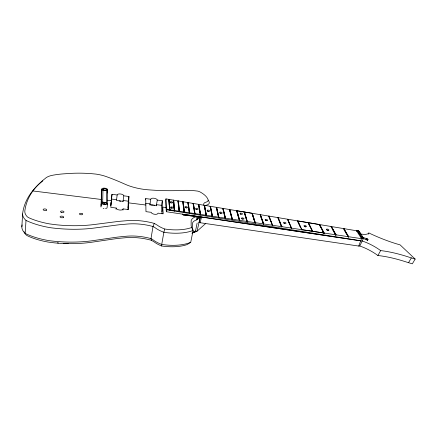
<?xml version="1.0" encoding="UTF-8"?>
<svg xmlns="http://www.w3.org/2000/svg" width="437" height="437" viewBox="0 0 437 437"><rect width="100%" height="100%" fill="white"/><g stroke="black" fill="none" stroke-linecap="round" stroke-linejoin="round"><path stroke-width="0.66" d="M107.065 207.641L107.578 203.604L107.682 189.724A2.955 1.229 7.5 0 0 104.765 188.167A2.955 1.229 7.5 0 0 101.816 189.074L101.318 193.788M106.36 203.473L106.513 189.592M102.673 203.085L102.985 189.199M100.952 207.007L101.45 202.954L101.816 189.074M128.937 196.486L128.467 209.552L123.108 208.891A3.485 1.54 7.9 0 1 119.552 210.011A3.485 1.54 7.9 0 1 116.193 208.034L110.785 207.367L111.987 194.323L117.165 194.984A3.343 1.415 8.1 0 1 120.574 193.995A3.343 1.415 8.1 0 1 123.802 195.831L128.937 196.486L128.265 201.162L127.948 209.651M21.85 226.819L22.615 213.95M182.316 213.993A26.313 11.417 11.8 0 0 183.223 214.938L200.359 216.927L196.868 219.822A14.978 6.784 11.9 0 0 192.351 223.957L192.427 228.272L193.105 230.441L190.723 242.311A36.664 16.977 9.8 0 1 161.717 244.447A23.762 11.247 10.2 0 1 152.595 239.476L150.989 238.618A37.129 18.764 8.3 0 0 125.506 236.302L123.152 236.543A88.099 47.873 8.9 0 0 115.04 237.438L94.086 240.481A78.026 34.162 5.2 0 1 49.927 240.771A50.474 22.937 4.9 0 1 25.193 233.429L26.007 220.423A28.383 12.788 4.6 0 1 22.664 213.365A192.509 90.23 12.3 0 1 29.405 195.306L31.267 192.608A192.509 90.23 12.3 0 1 42.826 180.896M361.432 234.893L360.667 233.369C356.707 233.942 358.111 229.157 360.667 233.369M363.273 238.094L362.541 236.554L360.815 236.28L361.475 237.821L363.273 238.094L363.442 238.465L359.76 246.004L358.717 246.053L198.851 222.542M117.165 194.984L116.477 200.474L123.103 201.31L123.147 200.512L128.265 201.162M111.074 202.265L110.774 205.51L111.397 200.73L107.338 200.222M111.195 200.971L111.987 194.323M367.949 239.766L367.124 240.06C370.396 239.279 362.109 237.22 362.672 237.428M100.98 206.138L101.471 202.096L102.69 202.227M104.279 204.489L104.53 202.468M107.267 192.979L107.682 189.724M367.801 240.006L367.894 239.509L366.337 238.853L366.73 238.689M116.029 209.247L116.193 208.034M122.983 201.675L123.802 195.831M122.939 210.099L123.108 208.891M128.025 207.63L128.707 202.883L145.838 205.019M145.516 199.922L145.723 198.595L150.787 199.245A3.277 1.398 9.5 0 1 153.961 198.245A3.277 1.398 9.5 0 1 157.271 200.075L162.291 200.714L163.225 213.797L157.992 213.152A3.414 1.519 9.4 0 1 154.687 214.283A3.414 1.519 9.4 0 1 151.235 212.316L145.963 211.666L145.723 198.595M149.853 205.019L150.787 199.245M156.309 205.832L157.271 200.075M162.083 213.819L161.504 205.319L162.291 200.714M161.941 211.792L162.75 207.122L166.049 207.531M357.963 231.725L356.914 230.534L358.711 230.889L359.673 231.998M361.497 234.658L359.711 234.62L361.623 234.877L362.393 236.63M197.125 223.067L195.497 231.124L192.903 232.894A16.551 7.833 11.8 0 0 191.919 233.238M199.174 222.733L200.359 216.927M268.968 217.052L272.628 225.661L268.831 216.086L260.479 214.693L263.795 224.334L260.179 214.643L252.258 213.316L255.394 223.072L255.088 223.028L251.958 213.267L244.436 212.005L247.397 221.87L247.091 221.821L244.136 211.956L236.985 210.765L239.771 220.723L239.46 220.674L236.685 210.71L229.889 209.574L232.495 219.631L232.184 219.582L229.583 209.525L223.11 208.444L225.547 218.587L225.235 218.538L222.804 208.389L216.643 207.362L218.91 217.588L218.593 217.539L216.331 207.307L210.459 206.324L212.562 216.632L212.245 216.583L210.148 206.275L204.538 205.335L206.483 215.72L206.16 215.67L204.226 205.286L198.868 204.39L200.654 214.84L200.332 214.796L198.556 204.336L193.427 203.478L195.055 213.999L194.733 213.955L193.116 203.423L188.2 202.604L189.674 213.19L189.352 213.141L187.888 202.55L183.169 201.763L184.49 212.415L184.163 212.366L182.852 201.708L178.318 200.954L179.498 211.661L179.17 211.612L178.001 200.9L173.642 200.168L174.674 210.94L174.347 210.885L173.325 200.119L169.119 199.414L170.009 210.235L169.682 210.186L168.802 199.359L165.978 198.89L165.486 201.2L166.339 211.737L362.448 241.071A24.854 8.456 28.1 0 1 380.654 250.592A116.329 40.417 31.5 0 1 409.103 257.191L415.15 259.07L412.326 263.839L406.29 261.982A115.805 41.187 31.7 0 0 377.885 255.514A24.751 8.625 28.2 0 0 359.76 246.004M169.201 204.958L168.802 199.359M166.339 211.737L166.852 209.372L165.978 198.89M169.529 205.008L169.119 199.414M173.587 203.735L173.325 200.119M174.674 210.94L173.642 200.168M358.553 230.96L358.4 230.561L356.701 230.288L356.313 231.315M178.389 205.144L178.001 200.9M179.498 211.661L178.318 200.954M182.852 201.708L182.77 202.074L183.169 201.763M189.352 213.141L187.888 202.55M189.674 213.19L188.2 202.604M194.623 213.316L193.116 203.423M194.842 212.732L193.427 203.478M198.556 204.336L198.469 204.702L198.868 204.39M204.948 209.656L204.226 205.286M200.141 222.728L201.539 217.014M206.483 215.72L204.538 205.335M212.245 216.583L210.148 206.275M212.562 216.632L210.459 206.324M218.593 217.539L216.331 207.307M218.91 217.588L216.643 207.362M225.235 218.538L222.804 208.389M225.547 218.587L223.11 208.444M229.583 209.525L232.495 219.631M229.791 209.935L229.889 209.574M26.007 220.423A50.982 22.331 5.3 0 0 51.009 227.786A78.791 33.239 5.6 0 0 95.599 227.868L116.734 225.071A89.099 46.726 9.1 0 1 124.916 224.263L127.287 224.05A37.516 18.288 8.5 0 1 153.01 226.519L154.638 227.366A23.991 10.947 10.3 0 0 163.864 232.287A37.019 16.513 9.9 0 0 193.105 230.441L191.668 227.486L190.488 227.906A35.321 15.634 10 0 1 167.032 229.327L164.744 229.01L163.864 232.287L161.717 244.447L161.734 245.998L163.995 246.304A34.851 16.251 9.7 0 0 187.194 244.556L190.723 242.311M239.771 220.723L236.985 210.765L244.136 211.956L247.091 221.821M191.668 227.486L191.133 225.661L191.16 220.641A16.775 7.538 11.9 0 1 196.153 216.725L196.672 216.599L196.868 219.822L197.715 216.73M247.397 221.87L244.441 212.011L251.958 213.267L254.875 222.4M255.394 223.072L252.258 213.316M260.179 214.643L263.795 224.334M260.376 215.042L260.479 214.693M268.831 216.086L268.728 216.441L269.132 216.135L277.932 217.604L281.614 227.011L282.023 226.699L278.232 217.659L287.524 219.21L291.687 228.529L291.501 228.125L282.023 226.699M272.327 225.618L272.437 225.257L263.904 223.973M272.628 225.661L269.126 216.129M281.357 226.41L277.937 217.61M278.232 217.659L277.828 217.959M359.902 234.598L360.815 236.28M289.797 224.913L287.53 219.216M308.418 223.597L312.755 231.697L308.243 222.673L297.919 220.953L301.962 230.075L297.624 220.903L287.819 219.265L287.42 219.565M291.687 228.529L287.819 219.265M297.624 220.903L297.515 221.248L297.919 220.953L308.243 222.673L308.418 223.072L308.533 222.728L319.403 224.542L323.801 233.358L324.21 233.052L319.693 224.591L331.137 226.503L335.703 235.15L336.113 234.844L331.421 226.552L343.575 228.584L348.584 237.083L348.71 236.739L343.859 228.633L348.584 237.083M312.466 231.654L312.586 231.299L302.076 229.72L312.586 231.304M312.755 231.697L308.533 222.728L319.403 224.542L320.791 227.71M324.09 233.402L319.687 224.585M356.98 230.807L358.132 230.944M331.688 228.032L331.137 226.503M335.987 235.188L331.421 226.552M343.575 228.584L343.733 228.972M358.717 246.053L361.71 238.192L361.508 237.826M366.004 239.722L366.446 238.58M164.744 229.01L164.246 228.824A22.243 10.067 10.3 0 1 157.096 225.039L154.288 223.405L153.01 226.519L150.989 238.618L151.453 240.312L154.217 241.972A21.943 10.461 10.1 0 0 161.248 245.812L161.734 245.998M368.238 234.161L368.888 232.976A68.177 19.605 26.9 0 0 400.084 244.862L415.15 259.07M377.885 255.514L380.654 250.592M408.502 262.73L411.321 257.95M196.868 219.822L198.764 216.861M205.439 223.717L197.103 231.157L193.646 232.697L194.645 231.812M367.397 240.082L367.703 239.869M367.124 240.06L367.49 239.847M366.643 238.919L367.025 238.826M366.949 239.023L367.309 238.99M367.244 239.154L367.555 239.165M102.695 202.129L106.371 202.517M102.968 189.991L101.794 189.86L101.291 193.979A69.844 2.469 -84.3 0 1 101.029 204.904M102.963 190.084L106.502 190.477M32.912 190.958L101.925 199.551M183.223 214.938L200.222 217.042L197.103 231.157L195.497 231.124A14.836 6.976 11.8 0 0 192.854 232.036M111.375 199.026L116.537 199.682M145.625 203.314L150.038 203.871L150.06 204.663L156.539 205.483L156.501 204.685L161.504 205.319M183.327 214.294L360.716 240.803L166.748 209.842M166.852 209.372L169.764 209.809M170.097 209.858L174.429 210.508M174.756 210.558L179.257 211.235M179.58 211.284L184.25 211.989M184.578 212.038L189.44 212.77M189.762 212.819L194.82 213.578M195.142 213.627L200.419 214.42M200.741 214.469L206.253 215.299M206.575 215.348L212.338 216.217M212.655 216.26L218.686 217.173M219.003 217.216L225.334 218.172M225.645 218.216L232.282 219.216M232.599 219.265L239.558 220.314M239.869 220.357L247.189 221.461M247.5 221.504L255.192 222.662M255.503 222.712L263.598 223.93M272.737 225.306L281.728 226.666M291.801 228.174L301.781 229.676M324.21 233.052L335.824 234.8M336.113 234.844L348.426 236.696M348.71 236.739L361.53 238.668L356.526 230.752L343.859 228.633M360.678 236.013L362.404 236.291M361.421 237.548L363.152 237.821M361.432 237.744L363.174 238.045M361.71 238.192L363.442 238.465M357.843 231.583L359.547 231.856M358.804 232.872L360.52 233.145M319.283 224.886L319.573 224.929M331.017 226.847L331.301 226.89M168.72 199.731L169.043 199.785M173.243 200.485L173.56 200.539M177.919 201.266L178.236 201.32M187.801 202.915L188.118 202.97M193.028 203.789L193.34 203.844M204.139 205.647L204.45 205.701M210.055 206.635L210.366 206.69M216.239 207.668L216.55 207.722M222.712 208.749L223.017 208.804M236.892 211.12L236.586 211.071L239.46 220.674M244.037 212.316L244.338 212.366M251.859 213.622L252.16 213.671M154.288 223.405L151.765 222.75A39.532 19.13 8.6 0 0 126.949 220.69L122.497 221.046A91.273 47.524 9.1 0 0 116.253 221.69L95.069 224.41A77.081 32.262 5.6 0 1 55.646 224.716L49.43 223.881A49.168 21.369 5.3 0 1 29.295 217.965L27.433 216.916A26.466 11.832 4.6 0 1 24.843 210.913A190.931 88.749 12.4 0 1 31.409 193.132L33.239 190.477A191.177 88.869 12.4 0 1 45.115 178.564L45.77 177.979A20.397 8.314 6 0 1 52.915 175.188L54.319 174.958A55.63 23.762 6.5 0 1 65.424 173.74L70.565 173.396A73.624 32.212 6.8 0 1 90.989 173.62L96.031 174.106A24.172 9.871 7.1 0 1 106.486 176.668A213.851 102.078 0.9 0 1 124.889 184.152L126.511 184.851A30.677 12.116 9.3 0 0 147.853 189.778A116.116 40.646 9.2 0 0 182.764 190.401A40.472 17.376 11.5 0 1 197.895 191.138L199.665 191.728A25.663 10.701 10.8 0 1 207.99 199.469L208.17 200.414A8.756 3.638 11.5 0 1 206.193 202.118L204.991 202.533A7.686 3.245 12 0 0 204.363 205.658M151.453 240.312L148.968 239.662A38.953 19.829 8.3 0 0 124.469 237.821L120.071 238.241A89.842 49.163 8.8 0 0 113.899 238.979L92.966 242.049A76.043 33.529 5.2 0 1 54.068 242.825L47.944 242.032A48.485 22.189 4.8 0 1 28.11 236.138L26.28 235.073A26.083 12.269 4.1 0 1 24.084 231.719M362.808 238.438L367.227 239.787M367.708 239.471L367.91 239.782M358.952 233.096L359.777 234.379M344.143 230.086L344.837 231.244M345.53 232.402L346.568 234.139M347.262 235.303L348.3 237.04M332.355 229.217L333.027 230.403M334.026 232.184L335.703 235.15M322.293 230.534L323.801 233.358M297.794 221.832L300.279 227.103M290.326 226.104L291.124 227.89M260.305 215.616L263.489 224.29M229.665 210.53L232.184 219.582M205.221 210.995L206.16 215.67M198.901 205.385L200.654 214.84M198.584 205.33L200.332 214.796M183.169 202.773L184.403 211.77M182.857 202.719L184.075 211.721M178.547 206.439L179.17 211.612M173.724 205.035L174.347 210.885M169.649 206.319L170.009 210.235M169.321 206.264L169.682 210.186M328.389 230.485A1.262 0.503 18.9 0 1 327.051 230.152M305.851 226.907A1.267 0.513 18.1 0 1 304.72 226.677M284.525 223.52A1.273 0.524 17.3 0 1 284.083 223.329M242.431 219.155A1.3 0.552 15.6 0 1 241.983 218.959M240.934 214.321A1.278 0.535 15.5 0 1 240.497 214.13M221.029 213.485A1.3 0.552 14.6 0 1 220.095 213.174M186.55 208.001A1.322 0.563 13.1 0 1 186.299 207.974M185.567 207.761A1.322 0.563 13.1 0 1 185.359 207.657M171.228 203.008A1.322 0.557 12.4 0 1 170.556 202.741M171.506 208.192A1.344 0.579 12.5 0 1 171.069 207.996M267.018 220.745A1.278 0.53 16.5 0 1 265.641 220.401M196.437 209.542A1.316 0.557 13.6 0 1 196 209.345M208.941 211.524A1.306 0.557 14.1 0 1 208.214 211.442M207.739 211.279A1.306 0.557 14.1 0 1 207.531 211.175M368.888 232.976A20.736 6.582 26.9 0 1 361.503 234.101M366.911 240.022A1.251 0.486 20.3 0 1 367.167 240.175M68.199 243.382A33.392 15.59 4.7 0 1 63.709 243.365M58.525 242.988A33.392 15.59 4.7 0 1 57.247 242.835M25.193 233.429A28.094 13.126 4.1 0 1 21.899 226.219A190.537 92.628 12.3 0 1 22.09 224.886M205.379 205.701A6.014 2.556 12 0 1 206.504 205.166A10.373 4.343 11.5 0 0 209.339 202.692A27.269 11.46 10.8 0 0 208.241 200.135M119.192 200.949A3.327 1.442 7.9 0 1 120.869 201.26M150.891 205.188A3.261 1.42 9.4 0 1 153.256 205.204M154.07 205.401A3.261 1.42 9.4 0 1 154.802 205.68M107.578 203.604A3.086 1.344 7.2 0 1 104.492 204.636A3.086 1.344 7.2 0 1 101.45 202.954M106.961 207.985A3.075 1.355 7.2 0 1 106.65 208.28M106.164 208.515A3.075 1.355 7.2 0 1 105.525 208.668M103.99 208.689A3.075 1.355 7.2 0 1 103.198 208.564M101.34 192.99A2.944 1.24 7.4 0 1 101.45 192.679M63.289 217.528L62.966 217.653A1.775 0.803 5 0 1 60.47 217.364L60.23 217.162A1.775 0.803 5 0 1 60.421 216.375L60.743 216.244A1.775 0.803 5 0 1 63.228 216.539L63.469 216.736A1.775 0.803 5 0 1 63.289 217.528M46.311 210.268L45.983 210.394A1.764 0.781 4.4 0 1 43.667 210.186A1.764 0.781 4.4 0 1 43.514 209.148L43.837 209.023A1.764 0.781 4.4 0 1 46.147 209.236A1.764 0.781 4.4 0 1 46.311 210.268M323.921 233.008L312.876 231.342L323.921 233.008M82.429 213.846L82.205 213.671A1.595 0.721 6 0 0 80.135 213.36A1.595 0.721 6 0 0 79.556 214.228L79.78 214.403A1.595 0.721 6 0 0 81.856 214.714A1.595 0.721 6 0 0 82.429 213.846M170.659 202.593A1.322 0.557 12.4 0 0 172.757 202.615A1.322 0.557 12.4 0 0 171.014 201.681A1.322 0.557 12.4 0 0 170.659 202.593M326.81 229.791A1.262 0.503 18.9 0 0 328.848 230.173A1.262 0.503 18.9 0 0 327.444 229.103A1.262 0.503 18.9 0 0 326.81 229.791M304.436 226.322A1.267 0.513 18.1 0 0 306.392 226.508A1.267 0.513 18.1 0 0 304.742 225.492A1.267 0.513 18.1 0 0 304.436 226.322M284.012 223.083A1.273 0.524 17.3 0 0 286.011 223.269A1.273 0.524 17.3 0 0 284.389 222.253A1.273 0.524 17.3 0 0 284.012 223.083M265.57 220.15A1.278 0.53 16.5 0 0 267.602 220.346A1.278 0.53 16.5 0 0 266.007 219.325A1.278 0.53 16.5 0 0 265.57 220.15M240.426 213.879A1.278 0.535 15.5 0 0 242.491 214.081A1.278 0.535 15.5 0 0 240.945 213.07A1.278 0.535 15.5 0 0 240.426 213.879M241.912 218.702A1.3 0.552 15.6 0 0 244.004 218.904A1.3 0.552 15.6 0 0 242.431 217.866A1.3 0.552 15.6 0 0 241.912 218.702M220.024 212.917A1.3 0.552 14.6 0 0 222.149 213.125A1.3 0.552 14.6 0 0 220.619 212.098A1.3 0.552 14.6 0 0 220.024 212.917M185.474 207.509A1.322 0.563 13.1 0 0 187.539 207.515A1.322 0.563 13.1 0 0 185.758 206.575A1.322 0.563 13.1 0 0 185.474 207.509M171.178 207.848A1.344 0.579 12.5 0 0 173.298 207.854A1.344 0.579 12.5 0 0 171.517 206.898A1.344 0.579 12.5 0 0 171.178 207.848M207.46 210.918A1.306 0.557 14.1 0 0 209.607 211.131A1.306 0.557 14.1 0 0 208.094 210.104A1.306 0.557 14.1 0 0 207.46 210.918M196.115 209.197A1.316 0.557 13.6 0 0 198.152 209.203A1.316 0.557 13.6 0 0 196.366 208.263A1.316 0.557 13.6 0 0 196.115 209.197M61.235 212.349A1.753 0.781 5.2 0 0 63.993 211.994A1.753 0.781 5.2 0 0 61.546 211.022A1.753 0.781 5.2 0 0 61.235 212.349M103.208 203.718A1.857 0.808 7.2 0 0 106.295 203.68A1.857 0.808 7.2 0 0 104.05 202.446A1.857 0.808 7.2 0 0 103.208 203.718M103.493 189.789A1.775 0.737 7.5 0 0 106.453 189.778A1.775 0.737 7.5 0 0 104.301 188.631A1.775 0.737 7.5 0 0 103.493 189.789"/></g></svg>
